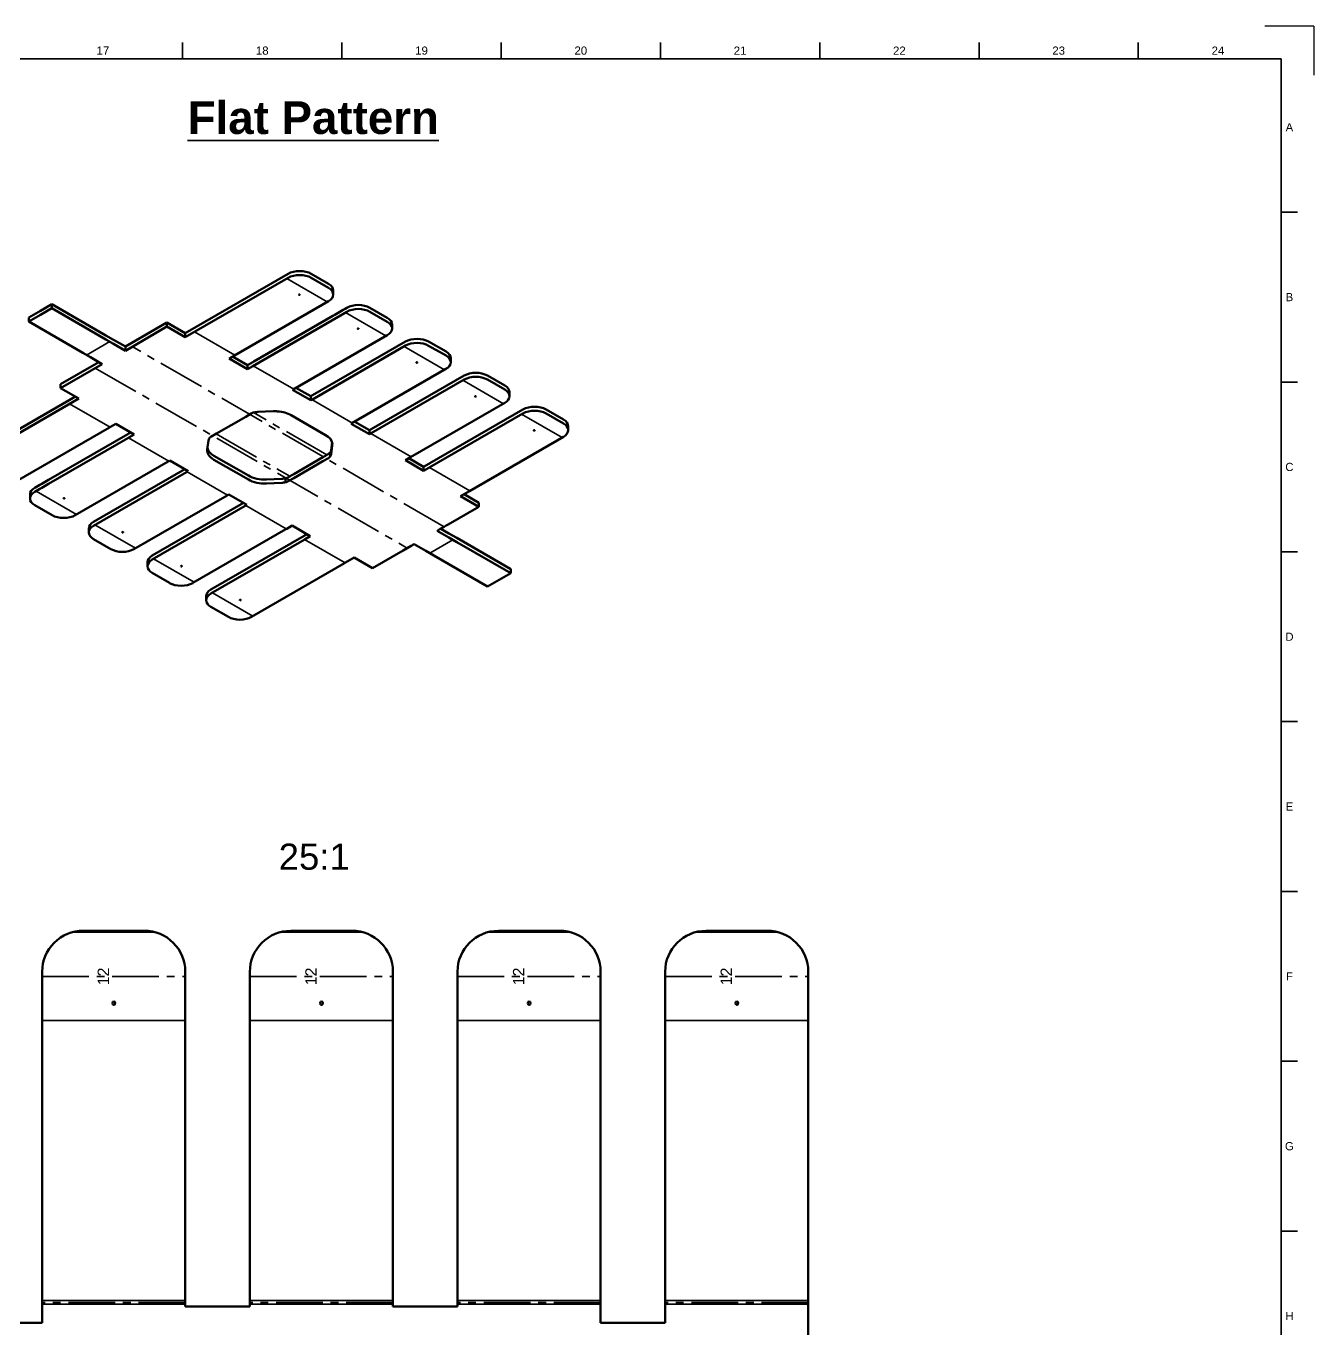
# Model space of a CAD drawing. Header units: millimetres. Extents: x 0 to 1189, y 0 to 841.
# Drawn here: x 795.2 to 1189, y 442.5 to 841 of the extents above; entities that cross this region are included whole.
import ezdxf
from ezdxf import colors
from ezdxf.entities.mleader import LeaderData, LeaderLine
from ezdxf.enums import TextEntityAlignment as Align
from ezdxf.math import Vec2, Vec3

# ---------------------------------------------------------------- set-up
doc = ezdxf.new("R2010")
doc.units = ezdxf.units.MM
doc.header["$LTSCALE"] = 0.75
doc.linetypes.add('CENTER2', pattern=[28.575, 19.05, -3.175, 3.175, -3.175])
for name, color, linetype, lineweight in [('Bend Center', 7, 'CENTER2', 35), ('BendIds', 7, 'Continuous', 35), ('BORDER', 7, 'Continuous', 35), ('Notes', 7, 'Continuous', 35), ('Visible', 7, 'Continuous', 70), ('Visible Narrow', 7, 'Continuous', 35)]:
    doc.layers.add(name, color=color, linetype=linetype, lineweight=lineweight)
doc.styles.add('FusionTitle', font='Arial.ttf')
doc.styles.get("Standard").update_dxf_attribs({"font": 'Arial.ttf'})

# ---------------------------------------------------------------- blocks, each defined once
blk = doc.blocks.new('ISO_A0_SHEET')
at = {"layer": 'BORDER'}
for p, q in [((843.041665, 836), (843.041665, 831)), ((891.749998, 836), (891.749998, 831)), ((940.458331, 836), (940.458331, 831)), ((989.166664, 836), (989.166664, 831)), ((1037.874997, 836), (1037.874997, 831)), ((1086.58333, 836), (1086.58333, 831)), ((1135.291663, 836), (1135.291663, 831)), ((20, 831), (1179, 831)), ((1179, 831), (1179, 10)), ((1179, 784.0625), (1184, 784.0625)), ((1179, 732.125), (1184, 732.125)), ((1179, 680.1875), (1184, 680.1875)), ((1179, 628.25), (1184, 628.25)), ((1179, 576.3125), (1184, 576.3125)), ((1179, 524.375), (1184, 524.375)), ((1179, 472.4375), (1184, 472.4375))]:
    blk.add_line(p, q, dxfattribs=at)
at = {"layer": 'Defpoints'}
for q in [(1174, 841), (1189, 826)]:
    blk.add_line((1189, 841), q, dxfattribs=at)
at = {"layer": 'BORDER', "style": 'FusionTitle'}
for s, p in [('17', (818.687499, 833.5)), ('18', (867.395832, 833.5)), ('19', (916.104165, 833.5)), ('20', (964.812498, 833.5)), ('21', (1013.520831, 833.5)), ('22', (1062.229164, 833.5)), ('23', (1110.937497, 833.5)), ('24', (1159.64583, 833.5)), ('A', (1181.5, 810.03125)), ('B', (1181.5, 758.09375)), ('C', (1181.5, 706.15625)), ('D', (1181.5, 654.21875)), ('E', (1181.5, 602.28125)), ('F', (1181.5, 550.34375)), ('G', (1181.5, 498.40625)), ('H', (1181.5, 446.46875))]:
    blk.add_text(s, height=2.5, dxfattribs=at).set_placement(p, align=Align.MIDDLE)

msp = doc.modelspace()

# ---------------------------------------------------------------- linework, layer by layer
at = {"layer": 'Bend Center', "extrusion": (-1e-16, 0.816497, -0.57735)}
for p, q in [((874.872, 763.753), (887.246, 756.609)), ((892.832, 753.383), (905.207, 746.239)), ((859.049, 740.329), (846.674, 747.473)), ((813.688, 740.39), (820.759, 744.473)), ((923.042, 687.869), (827.653, 742.942)), ((910.793, 743.014), (923.167, 735.87)), ((816.339, 736.41), (911.728, 681.337)), ((877.009, 729.959), (864.635, 737.104)), ((928.753, 732.644), (941.128, 725.5)), ((808.491, 725.428), (820.865, 718.283)), ((894.97, 719.59), (882.595, 726.734)), ((887.151, 709.815), (864.708, 722.773)), ((946.714, 722.275), (959.088, 715.131)), ((826.451, 715.058), (838.825, 707.914)), ((853.286, 716.303), (875.837, 703.283)), ((912.93, 709.22), (900.556, 716.365)), ((930.891, 698.851), (918.516, 705.995)), ((844.412, 704.689), (856.786, 697.544)), ((810.628, 691.634), (798.254, 698.778)), ((862.372, 694.319), (874.746, 687.175)), ((828.588, 681.265), (816.214, 688.409)), ((880.333, 683.95), (892.707, 676.805)), ((925.694, 683.888), (918.622, 679.806)), ((846.549, 670.895), (834.175, 678.039)), ((864.509, 660.526), (852.135, 667.67))]:
    msp.add_line(p, q, dxfattribs=at)
at = {"layer": 'Bend Center', "extrusion": (0, 0, -1)}
for p, q in [((800.099, 550.326), (843.849, 550.326)), ((863.599, 550.326), (907.349, 550.326)), ((927.099, 550.326), (970.849, 550.326)), ((990.599, 550.326), (1034.349, 550.326)), ((843.849, 450.632), (800.099, 450.632)), ((907.349, 450.632), (863.599, 450.632)), ((970.849, 450.632), (927.099, 450.632)), ((1034.349, 450.632), (990.599, 450.632))]:
    msp.add_line(p, q, dxfattribs=at)
at = {"layer": 'Visible', "extrusion": (-1e-16, 0.816497, -0.57735)}
for p, q in [((875.284, 765.216), (843.846, 747.065)), ((887.658, 762.154), (882.355, 765.216)), ((875.284, 763.991), (843.846, 745.84)), ((887.658, 760.929), (882.355, 763.991)), ((889.123, 760.113), (889.123, 758.888)), ((796.01, 751.821), (799.546, 753.862)), ((803.081, 755.903), (799.546, 753.862)), ((803.081, 754.679), (799.546, 752.637)), ((803.081, 754.679), (803.081, 755.903)), ((819.559, 746.39), (803.081, 755.903)), ((819.559, 745.165), (803.081, 754.679)), ((858.881, 740.232), (887.658, 756.847)), ((864.467, 737.007), (893.244, 753.621)), ((905.619, 751.784), (900.315, 754.846)), ((905.619, 750.56), (900.315, 753.621)), ((796.01, 750.596), (799.546, 752.637)), ((796.01, 750.596), (796.01, 751.821)), ((812.488, 741.083), (796.01, 750.596)), ((838.26, 750.29), (825.532, 742.942)), ((838.26, 749.065), (838.26, 750.29)), ((843.846, 747.065), (838.26, 750.29)), ((889.017, 752.406), (864.803, 738.425)), ((907.083, 749.743), (907.083, 748.518)), ((821.958, 745.005), (819.559, 746.39)), ((838.26, 749.065), (825.532, 741.717)), ((843.846, 745.84), (838.26, 749.065)), ((843.846, 745.84), (843.846, 747.065)), ((876.841, 729.862), (905.619, 746.477)), ((821.958, 743.78), (819.559, 745.165)), ((825.532, 742.942), (821.958, 745.005)), ((825.532, 741.717), (821.958, 743.78)), ((825.532, 741.717), (825.532, 742.942)), ((911.199, 744.473), (882.763, 728.056)), ((882.763, 726.831), (911.199, 743.248)), ((923.59, 741.415), (918.275, 744.47)), ((923.59, 740.19), (918.275, 743.246)), ((805.733, 731.511), (817.4, 738.247)), ((805.733, 730.286), (818.461, 737.634)), ((814.887, 739.697), (812.488, 741.083)), ((818.461, 737.634), (814.887, 739.697)), ((857.281, 739.308), (858.881, 740.232)), ((862.867, 736.083), (857.281, 739.308)), ((862.867, 737.308), (858.342, 739.921)), ((864.467, 738.231), (862.867, 737.308)), ((862.867, 736.083), (862.867, 737.308)), ((864.803, 738.425), (864.467, 738.231)), ((925.05, 739.377), (925.05, 738.152)), ((864.467, 737.007), (862.867, 736.083)), ((894.802, 719.493), (923.585, 736.111)), ((929.165, 734.107), (900.724, 717.686)), ((941.54, 731.045), (936.236, 734.107)), ((805.733, 730.286), (805.733, 731.511)), ((811.319, 727.061), (805.733, 730.286)), ((876.656, 729.755), (876.841, 729.862)), ((882.242, 726.53), (876.656, 729.755)), ((882.242, 727.755), (877.716, 730.368)), ((900.724, 716.462), (929.165, 732.882)), ((941.54, 729.82), (936.236, 732.882)), ((779.881, 710.135), (810.258, 727.673)), ((779.881, 708.91), (811.319, 727.061)), ((882.427, 727.862), (882.242, 727.755)), ((882.242, 726.53), (882.242, 727.755)), ((882.427, 726.637), (882.242, 726.53)), ((912.762, 709.123), (941.54, 725.738)), ((943.004, 729.004), (943.004, 727.779)), ((853.425, 716.384), (862.339, 721.53)), ((862.339, 721.53), (864.055, 722.521)), ((870.735, 723.178), (866.032, 722.972)), ((876.213, 722.005), (886.786, 715.901)), ((947.126, 723.738), (918.684, 707.317)), ((918.684, 706.092), (947.126, 722.513)), ((959.5, 720.676), (954.197, 723.738)), ((959.5, 719.451), (954.197, 722.513)), ((820.697, 718.186), (792.255, 701.766)), ((821.033, 718.38), (820.697, 718.186)), ((822.633, 719.304), (821.033, 718.38)), ((828.219, 716.079), (822.633, 719.304)), ((894.616, 719.386), (894.802, 719.493)), ((900.202, 716.161), (894.616, 719.386)), ((900.202, 717.385), (895.677, 719.998)), ((900.388, 717.492), (900.202, 717.385)), ((900.202, 716.161), (900.202, 717.385)), ((960.965, 718.634), (960.965, 717.41)), ((802.069, 702.206), (826.283, 716.186)), ((802.069, 700.981), (826.283, 714.961)), ((826.283, 716.186), (826.619, 716.38)), ((826.283, 714.961), (826.619, 715.155)), ((826.619, 716.38), (827.158, 716.691)), ((826.619, 715.155), (828.219, 716.079)), ((850.572, 711.536), (850.928, 714.252)), ((853.425, 716.384), (851.708, 715.393)), ((888.455, 711.25), (888.768, 713.604)), ((900.388, 716.268), (900.202, 716.161)), ((930.723, 698.754), (959.5, 715.368)), ((852.602, 709.598), (863.175, 703.494)), ((886.765, 709.586), (885.957, 709.12)), ((888.18, 710.067), (888.18, 710.606)), ((888.18, 709.381), (888.18, 710.067)), ((888.816, 712.734), (888.455, 710.025)), ((838.657, 707.817), (810.216, 691.396)), ((815.808, 689.399), (843.704, 705.505)), ((838.993, 708.011), (838.657, 707.817)), ((839.179, 708.118), (838.993, 708.011)), ((844.765, 704.893), (839.179, 708.118)), ((863.175, 702.269), (852.602, 708.374)), ((877.042, 703.973), (885.957, 709.12)), ((877.042, 702.748), (885.957, 707.895)), ((887.674, 708.887), (885.957, 707.895)), ((911.162, 708.2), (912.762, 709.123)), ((916.749, 704.974), (911.162, 708.2)), ((916.749, 706.199), (912.223, 708.812)), ((918.348, 707.123), (916.749, 706.199)), ((916.749, 704.974), (916.749, 706.199)), ((918.348, 705.898), (916.749, 704.974)), ((815.808, 688.174), (844.244, 704.592)), ((844.58, 704.786), (844.765, 704.893)), ((868.661, 702.322), (873.352, 702.53)), ((874.467, 702.689), (874.467, 702.15)), ((874.467, 702.15), (874.467, 701.464)), ((875.325, 701.756), (877.042, 702.748)), ((876.234, 703.506), (877.042, 703.973)), ((796.377, 696.499), (796.377, 697.724)), ((856.618, 697.447), (828.171, 681.023)), ((856.954, 697.641), (856.618, 697.447)), ((857.139, 697.749), (856.954, 697.641)), ((862.726, 694.523), (857.139, 697.749)), ((868.661, 701.097), (873.352, 701.306)), ((928.062, 697.218), (930.723, 698.754)), ((933.648, 695.217), (929.123, 697.83)), ((803.145, 691.396), (797.841, 694.458)), ((833.763, 679.026), (861.665, 695.136)), ((833.763, 677.802), (862.204, 694.222)), ((862.54, 694.416), (862.726, 694.523)), ((933.648, 693.993), (924.241, 688.561)), ((933.648, 693.993), (928.062, 697.218)), ((933.648, 693.993), (933.648, 695.217)), ((814.343, 686.133), (814.343, 687.358)), ((874.579, 687.078), (846.137, 670.657)), ((874.914, 687.272), (874.579, 687.078)), ((876.514, 688.196), (874.914, 687.272)), ((882.1, 684.97), (876.514, 688.196)), ((880.501, 685.271), (881.04, 685.583)), ((921.842, 687.176), (920.921, 686.644)), ((920.921, 686.644), (924.494, 684.581)), ((924.494, 685.806), (921.981, 687.257)), ((926.893, 684.421), (924.494, 685.806)), ((821.105, 681.02), (815.813, 684.089)), ((851.723, 668.657), (880.165, 685.077)), ((851.723, 667.432), (880.165, 683.853)), ((880.501, 684.047), (882.1, 684.97)), ((910.529, 680.644), (912.928, 682.029)), ((912.928, 682.029), (913.849, 682.562)), ((913.849, 682.562), (917.423, 680.499)), ((924.494, 684.581), (926.893, 683.196)), ((943.371, 674.907), (926.893, 684.421)), ((926.893, 683.196), (943.371, 673.682)), ((895.535, 678.438), (892.875, 676.902)), ((901.122, 675.213), (895.535, 678.438)), ((901.122, 675.213), (910.529, 680.644)), ((917.423, 680.499), (919.822, 679.113)), ((919.822, 679.113), (936.3, 669.6)), ((832.298, 675.76), (832.298, 676.985)), ((839.066, 670.657), (833.763, 673.719)), ((892.539, 676.708), (864.097, 660.288)), ((892.875, 676.902), (892.539, 676.708)), ((943.371, 673.682), (939.836, 671.641)), ((943.371, 673.682), (943.371, 674.907)), ((936.3, 669.6), (939.836, 671.641)), ((850.259, 665.391), (850.259, 666.615)), ((857.026, 660.288), (851.723, 663.35))]:
    msp.add_line(p, q, dxfattribs=at)
at = {"layer": 'Visible', "extrusion": (0, 0, -1)}
for p, q in [((831.349, 564.282), (812.599, 564.282)), ((894.868, 564.303), (876.116, 564.262)), ((958.349, 564.282), (939.599, 564.282)), ((1021.849, 564.282), (1003.099, 564.282)), ((800.099, 450.039), (800.099, 551.782)), ((843.849, 450.039), (843.849, 551.782)), ((863.599, 451.226), (863.599, 551.762)), ((907.349, 450.039), (907.349, 551.803)), ((927.099, 451.226), (927.099, 551.782)), ((970.849, 450.039), (970.849, 551.782)), ((990.599, 451.226), (990.599, 551.782)), ((1034.349, 450.039), (1034.349, 551.782)), ((800.099, 450.039), (800.099, 444.382)), ((843.849, 449.382), (843.849, 450.039)), ((863.599, 449.382), (843.849, 449.382)), ((863.599, 450.039), (863.599, 449.382)), ((907.349, 449.382), (907.349, 450.039)), ((927.099, 449.382), (907.349, 449.382)), ((927.099, 450.039), (927.099, 449.382)), ((970.849, 444.382), (970.849, 450.039)), ((990.599, 450.039), (990.599, 444.382)), ((1034.349, 440.632), (1034.349, 450.039)), ((800.099, 444.382), (780.349, 444.382)), ((990.599, 444.382), (970.849, 444.382))]:
    msp.add_line(p, q, dxfattribs=at)
for centre, start, end in [((-812.599, 551.783), 359.99992, 89.99993), ((-876.099, 551.762), 359.99948, 90.0783), ((-939.599, 551.782), 359.99993, 89.99992), ((-1003.099, 551.782), 359.99993, 89.99992)]:
    msp.add_arc(centre, 12.5, start, end, dxfattribs=at)
at = {"layer": 'Visible'}
for centre, start, end in [((831.349, 551.782), 0.00002, 90.00004), ((894.849, 551.803), 0.00049, 89.91312), ((958.349, 551.782), 0.00002, 90.00004), ((1021.849, 551.782), 0.00003, 90.00005)]:
    msp.add_arc(centre, 12.5, start, end, dxfattribs=at)
for centre, major_axis, start_param, end_param in [((878.819, 763.174), (-5, 0), 3.9269922, 5.4977886), ((884.123, 760.113), (5, 0), 0, 0.785399), ((884.123, 758.888), (5, 0), -0.7853978, 0.785399), ((896.78, 752.805), (5, 0), 0.7853996, 2.3561959), ((902.083, 749.743), (5, 0), 0, 0.785399), ((902.083, 748.518), (5, 0), -0.7853978, 0.785399), ((914.735, 742.432), (5, 0), 0.7840317, 2.3562037), ((920.05, 739.377), (5, 0), 0, 0.7838818), ((920.05, 738.152), (-5, 0), 2.3562031, 3.9254745), ((932.701, 732.066), (5, 0), 0.7853996, 2.3561958), ((938.004, 729.004), (-5, 0), 3.1415927, 3.9269917), ((938.004, 727.779), (5, 0), -0.7853977, 0.785399), ((866.296, 720.957), (-3.5, 0), -1.4952596, -1.16508), ((871.263, 719.148), (7, 0), 1.4513194, 1.6463331), ((950.661, 721.696), (-5, 0), 3.9269922, 5.4977884), ((955.965, 718.634), (-5, 0), 3.1415927, 3.9269917), ((955.965, 717.41), (-5, 0), 2.3561951, 3.9269917), ((854.418, 714.099), (3.5, 0), 2.7358775, 3.0660557), ((881.836, 713.043), (-7, 0), 3.0648834, 3.2610679), ((857.552, 712.456), (7, 0), 3.2803317, 3.9269907), ((884.965, 710.18), (3.5, 0), -0.4064311, -0.0767093), ((868.124, 706.352), (7, 0), 3.9269908, 4.7890981), ((873.084, 703.32), (-3.5, 0), 1.6475054, 1.9772287)]:
    msp.add_ellipse(centre, major_axis=major_axis, ratio=0.5773503, start_param=start_param, end_param=end_param, dxfattribs=at)
at = {"layer": 'Visible', "extrusion": (2e-16, 3e-16, -1)}
for centre, major_axis, start_param, end_param in [((878.819, 761.95), (5, 0), 3.9269894, 5.4977858), ((871.263, 719.148), (-7, 0), 1.6902732, 2.3561946), ((868.124, 705.127), (-7, 0), 4.6356799, 5.4977872), ((819.343, 686.133), (-5, 0), -0.7867644, 0.7854076), ((855.259, 665.391), (-5, 0), -0.7853965, 0.7853996), ((860.562, 662.329), (-5, 0), 3.9269916, 5.4977883)]:
    msp.add_ellipse(centre, major_axis=major_axis, ratio=0.5773503, start_param=start_param, end_param=end_param, dxfattribs=at)
at = {"layer": 'Visible', "extrusion": (2e-16, 1e-16, -1)}
for centre, major_axis, start_param, end_param in [((896.78, 751.58), (-5, 0), 0.7853967, 2.3561931), ((914.735, 741.207), (5, 0), 3.9269816, 5.4991536), ((950.661, 720.472), (5, 0), 3.9269896, 5.4977857), ((801.377, 697.724), (5, 0), 3.1415927, 3.9269924), ((806.68, 693.437), (-5, 0), 3.9269914, 5.4977881), ((819.343, 687.358), (5, 0), 3.1415927, 3.9270002), ((824.635, 683.065), (-5, 0), 3.9269996, 5.496271)]:
    msp.add_ellipse(centre, major_axis=major_axis, ratio=0.5773503, start_param=start_param, end_param=end_param, dxfattribs=at)
at = {"layer": 'Visible', "extrusion": (2e-16, 4e-16, -1)}
for centre, major_axis, start_param, end_param in [((932.701, 730.841), (5, 0), 3.9269895, 5.4977857), ((884.965, 711.405), (3.5, 0), 0.0767093, 0.4064311), ((842.601, 672.698), (-5, 0), 3.9269915, 5.4977882)]:
    msp.add_ellipse(centre, major_axis=major_axis, ratio=0.5773503, start_param=start_param, end_param=end_param, dxfattribs=at)
at = {"layer": 'Visible', "extrusion": (2e-16, 2e-16, -1)}
msp.add_ellipse((881.836, 713.043), major_axis=(7, 0), ratio=0.5773503, start_param=-0.7853981, end_param=-0.1194767, dxfattribs=at)
at = {"layer": 'Visible', "extrusion": (3e-16, 4e-16, -1)}
for centre, major_axis, start_param, end_param in [((857.552, 711.231), (7, 0), 2.3561946, 3.2171296), ((801.377, 696.499), (-5, 0), -0.7853966, 0.7853998)]:
    msp.add_ellipse(centre, major_axis=major_axis, ratio=0.5773503, start_param=start_param, end_param=end_param, dxfattribs=at)
at = {"layer": 'Visible', "extrusion": (3e-16, 3e-16, -1)}
msp.add_ellipse((873.084, 704.545), major_axis=(3.5, 0), ratio=0.5773503, start_param=1.164364, end_param=1.4940872, dxfattribs=at)
at = {"layer": 'Visible', "extrusion": (3e-16, 2e-16, -1)}
for centre, start_param in [((837.298, 675.76), 2.3561961), ((837.298, 676.985), 3.1415927)]:
    msp.add_ellipse(centre, major_axis=(5, 0), ratio=0.5773503, start_param=start_param, end_param=3.9269924, dxfattribs=at)
at = {"layer": 'Visible', "extrusion": (2e-16, 6e-16, -1)}
msp.add_ellipse((855.259, 666.615), major_axis=(5, 0), ratio=0.5773503, start_param=3.1415927, end_param=3.9269922, dxfattribs=at)
at = {"layer": 'Visible'}
for points, knots in [([(878.902, 758.928), (879.055, 758.837), (878.753, 758.667), (878.6, 758.757), (878.447, 758.847), (878.749, 759.018), (878.902, 758.928)], [0, 0, 0, 0, 0.006562125, 0.006562125, 0.006562125, 0.013124251, 0.013124251, 0.013124251, 0.013124251]), ([(896.863, 748.558), (897.016, 748.468), (896.714, 748.298), (896.561, 748.388), (896.408, 748.478), (896.71, 748.648), (896.863, 748.558)], [0, 0, 0, 0, 0.006557452, 0.006557452, 0.006557452, 0.013114903, 0.013114903, 0.013114903, 0.013114903]), ([(914.823, 738.189), (914.976, 738.098), (914.674, 737.928), (914.522, 738.018), (914.369, 738.108), (914.67, 738.279), (914.823, 738.189)], [0, 0, 0, 0, 0.006549184, 0.006549184, 0.006549184, 0.013098367, 0.013098367, 0.013098367, 0.013098367]), ([(932.783, 727.819), (932.936, 727.729), (932.635, 727.559), (932.482, 727.649), (932.33, 727.739), (932.631, 727.909), (932.783, 727.819)], [0, 0, 0, 0, 0.006540905, 0.006540905, 0.006540905, 0.013081811, 0.013081811, 0.013081811, 0.013081811]), ([(950.744, 717.449), (950.896, 717.359), (950.595, 717.19), (950.443, 717.28), (950.291, 717.369), (950.591, 717.539), (950.744, 717.449)], [0, 0, 0, 0, 0.006532616, 0.006532616, 0.006532616, 0.013065233, 0.013065233, 0.013065233, 0.013065233]), ([(821.999, 542.676), (822.545, 542.67), (822.532, 541.615), (821.986, 541.621), (821.44, 541.627), (821.452, 542.682), (821.999, 542.676)], [0, 0, 0, 0, 0.006557452, 0.006557452, 0.006557452, 0.013114903, 0.013114903, 0.013114903, 0.013114903]), ([(885.499, 542.675), (886.044, 542.669), (886.032, 541.616), (885.486, 541.622), (884.941, 541.627), (884.953, 542.682), (885.499, 542.675)], [0, 0, 0, 0, 0.006549184, 0.006549184, 0.006549184, 0.013098367, 0.013098367, 0.013098367, 0.013098367]), ([(948.999, 542.675), (949.544, 542.669), (949.531, 541.617), (948.986, 541.622), (948.442, 541.628), (948.453, 542.681), (948.999, 542.675)], [0, 0, 0, 0, 0.006540905, 0.006540905, 0.006540905, 0.013081811, 0.013081811, 0.013081811, 0.013081811]), ([(1012.498, 542.674), (1013.043, 542.668), (1013.03, 541.617), (1012.486, 541.623), (1011.942, 541.629), (1011.954, 542.68), (1012.498, 542.674)], [0, 0, 0, 0, 0.006532616, 0.006532616, 0.006532616, 0.013065233, 0.013065233, 0.013065233, 0.013065233])]:
    msp.add_open_spline(points, degree=3, knots=knots, dxfattribs=at)
at = {"layer": 'Visible', "extrusion": (-0.5, 0.866025, 0)}
for points in [[(893.244, 754.846), (891.835, 754.033), (890.426, 753.219), (889.017, 752.406)], [(882.763, 728.056), (882.651, 727.991), (882.539, 727.927), (882.427, 727.862)], [(882.763, 726.831), (882.651, 726.766), (882.539, 726.702), (882.427, 726.637)], [(900.724, 717.686), (900.612, 717.622), (900.5, 717.557), (900.388, 717.492)], [(900.724, 716.462), (900.612, 716.397), (900.5, 716.332), (900.388, 716.268)], [(918.684, 707.317), (918.572, 707.252), (918.46, 707.188), (918.348, 707.123)], [(918.684, 706.092), (918.572, 706.027), (918.46, 705.963), (918.348, 705.898)], [(844.244, 704.592), (844.356, 704.656), (844.468, 704.721), (844.58, 704.786)], [(797.842, 698.541), (799.251, 699.354), (800.66, 700.167), (802.069, 700.981)], [(862.204, 694.222), (862.316, 694.287), (862.428, 694.352), (862.54, 694.416)], [(880.165, 685.077), (880.277, 685.142), (880.389, 685.207), (880.5, 685.271)], [(880.165, 683.853), (880.277, 683.917), (880.389, 683.982), (880.501, 684.047)]]:
    msp.add_open_spline(points, degree=3, dxfattribs=at)
at = {"layer": 'Visible'}
for points in [[(864.915, 722.814), (864.575, 722.758), (864.284, 722.653), (864.055, 722.521)], [(851.708, 715.393), (851.48, 715.261), (851.299, 715.093), (851.202, 714.897)], [(797.842, 699.765), (799.251, 700.579), (800.66, 701.392), (802.069, 702.206)], [(863.599, 451.226), (863.599, 450.83), (863.599, 450.435), (863.599, 450.039)], [(927.099, 451.226), (927.099, 450.83), (927.099, 450.435), (927.099, 450.039)], [(990.599, 451.226), (990.599, 450.83), (990.599, 450.435), (990.599, 450.039)]]:
    msp.add_open_spline(points, degree=3, dxfattribs=at)
at = {"layer": 'Visible', "extrusion": (2.11791e-11, -2.27027e-11, -1)}
msp.add_open_spline([(888.18, 710.606), (887.83, 710.25), (887.314, 709.904), (886.765, 709.586)], degree=3, dxfattribs=at)
at = {"layer": 'Visible', "extrusion": (3.26437e-11, -1.56895e-11, -1)}
msp.add_open_spline([(887.674, 708.887), (887.902, 709.018), (888.083, 709.186), (888.18, 709.381)], degree=3, dxfattribs=at)
at = {"layer": 'Visible', "extrusion": (-4.71825e-11, 1.01444e-10, -1)}
msp.add_open_spline([(876.234, 703.506), (875.684, 703.189), (875.085, 702.891), (874.467, 702.689)], degree=3, dxfattribs=at)
at = {"layer": 'Visible', "extrusion": (-1.91196e-11, 7.67225e-11, -1)}
msp.add_open_spline([(874.467, 701.464), (874.806, 701.521), (875.097, 701.625), (875.325, 701.756)], degree=3, dxfattribs=at)
at = {"layer": 'Visible', "extrusion": (1.58282e-11, 2.86821e-11, -1)}
msp.add_open_spline([(806.611, 696.452), (806.455, 696.54), (806.75, 696.714), (806.906, 696.626), (807.062, 696.538), (806.767, 696.363), (806.611, 696.452)], degree=3, knots=[0, 0, 0, 0, 0.006553425, 0.006553425, 0.006553425, 0.013106849, 0.013106849, 0.013106849, 0.013106849], dxfattribs=at)
at = {"layer": 'Visible', "extrusion": (-7.8125e-12, 1.97261e-11, -1)}
msp.add_open_spline([(824.572, 686.082), (824.416, 686.17), (824.71, 686.344), (824.866, 686.256), (825.022, 686.168), (824.728, 685.994), (824.572, 686.082)], degree=3, knots=[0, 0, 0, 0, 0.006545151, 0.006545151, 0.006545151, 0.013090302, 0.013090302, 0.013090302, 0.013090302], dxfattribs=at)
at = {"layer": 'Visible', "extrusion": (-9.62022e-08, 1.66627e-07, 1)}
msp.add_open_spline([(924.241, 688.562), (923.442, 688.1), (922.642, 687.638), (921.842, 687.176)], degree=3, dxfattribs=at)
at = {"layer": 'Visible', "extrusion": (1.72708e-11, 5.58e-11, -1)}
msp.add_open_spline([(842.533, 675.713), (842.377, 675.801), (842.671, 675.974), (842.827, 675.887), (842.982, 675.799), (842.688, 675.625), (842.533, 675.713)], degree=3, knots=[0, 0, 0, 0, 0.006536867, 0.006536867, 0.006536867, 0.013073735, 0.013073735, 0.013073735, 0.013073735], dxfattribs=at)
at = {"layer": 'Visible', "extrusion": (-9.6323e-12, -1.31803e-11, -1)}
msp.add_open_spline([(860.493, 665.343), (860.338, 665.431), (860.631, 665.605), (860.787, 665.517), (860.942, 665.429), (860.649, 665.255), (860.493, 665.343)], degree=3, knots=[0, 0, 0, 0, 0.006528573, 0.006528573, 0.006528573, 0.013057146, 0.013057146, 0.013057146, 0.013057146], dxfattribs=at)
at = {"layer": 'Visible Narrow', "extrusion": (0, 0, -1)}
for p, q in [((809.207, 563.813), (834.741, 563.813)), ((872.781, 563.813), (898.313, 563.813)), ((936.207, 563.813), (961.741, 563.813)), ((999.707, 563.813), (1025.241, 563.813)), ((800.099, 536.838), (843.849, 536.838)), ((863.599, 536.838), (907.349, 536.838)), ((927.099, 536.838), (970.849, 536.838)), ((990.599, 536.838), (1034.349, 536.838)), ((843.849, 451.226), (800.099, 451.226)), ((907.349, 451.226), (863.599, 451.226)), ((970.849, 451.226), (927.099, 451.226)), ((1034.349, 451.226), (990.599, 451.226)), ((843.849, 450.039), (800.099, 450.039)), ((907.349, 450.039), (863.599, 450.039)), ((970.849, 450.039), (927.099, 450.039)), ((1034.349, 450.039), (990.599, 450.039))]:
    msp.add_line(p, q, dxfattribs=at)

# ---------------------------------------------------------------- block references
at = {"layer": 'BORDER'}
msp.add_blockref('ISO_A0_SHEET', (0, 0), dxfattribs=at)

# ---------------------------------------------------------------- texts
at = {"layer": 'Notes', "attachment_point": 1}
for s, width, insert, char_height in [('{\\fArial|b1|i0|c0|p34;\\LFlat Pattern}', 126.81828, (844.578, 817.989), 10), ('25:1', 74.92857, (872.416, 590.95), 8)]:
    msp.add_mtext_dynamic_manual_height_columns(s, width=width, gutter_width=17.5, heights=[0], dxfattribs=dict(at, insert=insert, char_height=char_height))

# ---------------------------------------------------------------- leaders
at = {"layer": 'BendIds'}
ml = msp.add_multileader_mtext('Standard', dxfattribs=at)
ml.set_content('12', color=256)
ml.set_leader_properties()
ml.build(insert=Vec2(0, 0))
ml.multileader.update_dxf_attribs({"leader_type": 0, "text_attachment_direction": 1, "text_left_attachment_type": 5, "text_right_attachment_type": 5, "dogleg_length": 0, "arrow_head_size": 3.5})
ctx = ml.context
ctx.base_point, ctx.char_height, ctx.arrow_head_size, ctx.landing_gap_size, ctx.plane_origin, ctx.plane_x_axis, ctx.plane_y_axis = Vec3(820.574, 550.326), 3.5, 3.5, 0, Vec3(821.974, 215.939), Vec3(0, 1), Vec3(-1, 0)
ctx.left_attachment, ctx.right_attachment, ctx.text_align_type = 5, 5, 1
notes = []
notes.append((ctx, [(0, (1, 1, 1), (820.574, 550.326), (1, 0), 0, [(0, [(821.974, 550.326)], 0, [])])]))
ctx.mtext.insert, ctx.mtext.text_direction, ctx.mtext.rotation, ctx.mtext.alignment, ctx.mtext.flow_direction = Vec3(817.06, 550.326), Vec3(0, 1), 1.570796, 2, 5
ml = msp.add_multileader_mtext('Standard', dxfattribs=at)
ml.set_content('12', color=256)
ml.set_leader_properties()
ml.build(insert=Vec2(0, 0))
ml.multileader.update_dxf_attribs({"leader_type": 0, "text_attachment_direction": 1, "text_left_attachment_type": 5, "text_right_attachment_type": 5, "dogleg_length": 0, "arrow_head_size": 3.5})
ctx = ml.context
ctx.base_point, ctx.char_height, ctx.arrow_head_size, ctx.landing_gap_size, ctx.plane_origin, ctx.plane_x_axis, ctx.plane_y_axis = Vec3(884.074, 550.326), 3.5, 3.5, 0, Vec3(885.474, 215.939), Vec3(0, 1), Vec3(-1, 0)
ctx.left_attachment, ctx.right_attachment, ctx.text_align_type = 5, 5, 1
notes.append((ctx, [(0, (1, 1, 1), (884.074, 550.326), (1, 0), 0, [(0, [(885.474, 550.326)], 0, [])])]))
ctx.mtext.insert, ctx.mtext.text_direction, ctx.mtext.rotation, ctx.mtext.alignment, ctx.mtext.flow_direction = Vec3(880.56, 550.326), Vec3(0, 1), 1.570796, 2, 5
ml = msp.add_multileader_mtext('Standard', dxfattribs=at)
ml.set_content('12', color=256)
ml.set_leader_properties()
ml.build(insert=Vec2(0, 0))
ml.multileader.update_dxf_attribs({"leader_type": 0, "text_attachment_direction": 1, "text_left_attachment_type": 5, "text_right_attachment_type": 5, "dogleg_length": 0, "arrow_head_size": 3.5})
ctx = ml.context
ctx.base_point, ctx.char_height, ctx.arrow_head_size, ctx.landing_gap_size, ctx.plane_origin, ctx.plane_x_axis, ctx.plane_y_axis = Vec3(947.574, 550.326), 3.5, 3.5, 0, Vec3(948.974, 215.939), Vec3(0, 1), Vec3(-1, 0)
ctx.left_attachment, ctx.right_attachment, ctx.text_align_type = 5, 5, 1
notes.append((ctx, [(0, (1, 1, 1), (947.574, 550.326), (1, 0), 0, [(0, [(948.974, 550.326)], 0, [])])]))
ctx.mtext.insert, ctx.mtext.text_direction, ctx.mtext.rotation, ctx.mtext.alignment, ctx.mtext.flow_direction = Vec3(944.06, 550.326), Vec3(0, 1), 1.570796, 2, 5
ml = msp.add_multileader_mtext('Standard', dxfattribs=at)
ml.set_content('12', color=256)
ml.set_leader_properties()
ml.build(insert=Vec2(0, 0))
ml.multileader.update_dxf_attribs({"leader_type": 0, "text_attachment_direction": 1, "text_left_attachment_type": 5, "text_right_attachment_type": 5, "dogleg_length": 0, "arrow_head_size": 3.5})
ctx = ml.context
ctx.base_point, ctx.char_height, ctx.arrow_head_size, ctx.landing_gap_size, ctx.plane_origin, ctx.plane_x_axis, ctx.plane_y_axis = Vec3(1011.074, 550.326), 3.5, 3.5, 0, Vec3(1012.474, 215.939), Vec3(0, 1), Vec3(-1, 0)
ctx.left_attachment, ctx.right_attachment, ctx.text_align_type = 5, 5, 1
notes.append((ctx, [(0, (1, 1, 1), (1011.074, 550.326), (1, 0), 0, [(0, [(1012.474, 550.326)], 0, [])])]))
ctx.mtext.insert, ctx.mtext.text_direction, ctx.mtext.rotation, ctx.mtext.alignment, ctx.mtext.flow_direction = Vec3(1007.56, 550.326), Vec3(0, 1), 1.570796, 2, 5
for ctx, leaders in notes:
    for number, flags, end, landing, length, lines in leaders:
        leader = LeaderData()
        leader.index, (leader.has_last_leader_line, leader.has_dogleg_vector, leader.attachment_direction) = number, flags
        leader.last_leader_point, leader.dogleg_vector, leader.dogleg_length = Vec3(end), Vec3(landing), length
        for number, points, colour, breaks in lines:
            line = LeaderLine()
            line.index, line.vertices, line.color, line.breaks = number, Vec3.list(points), colors.encode_raw_color(colour), breaks
            leader.lines.append(line)
        ctx.leaders.append(leader)

doc.saveas('drawing.dxf')
